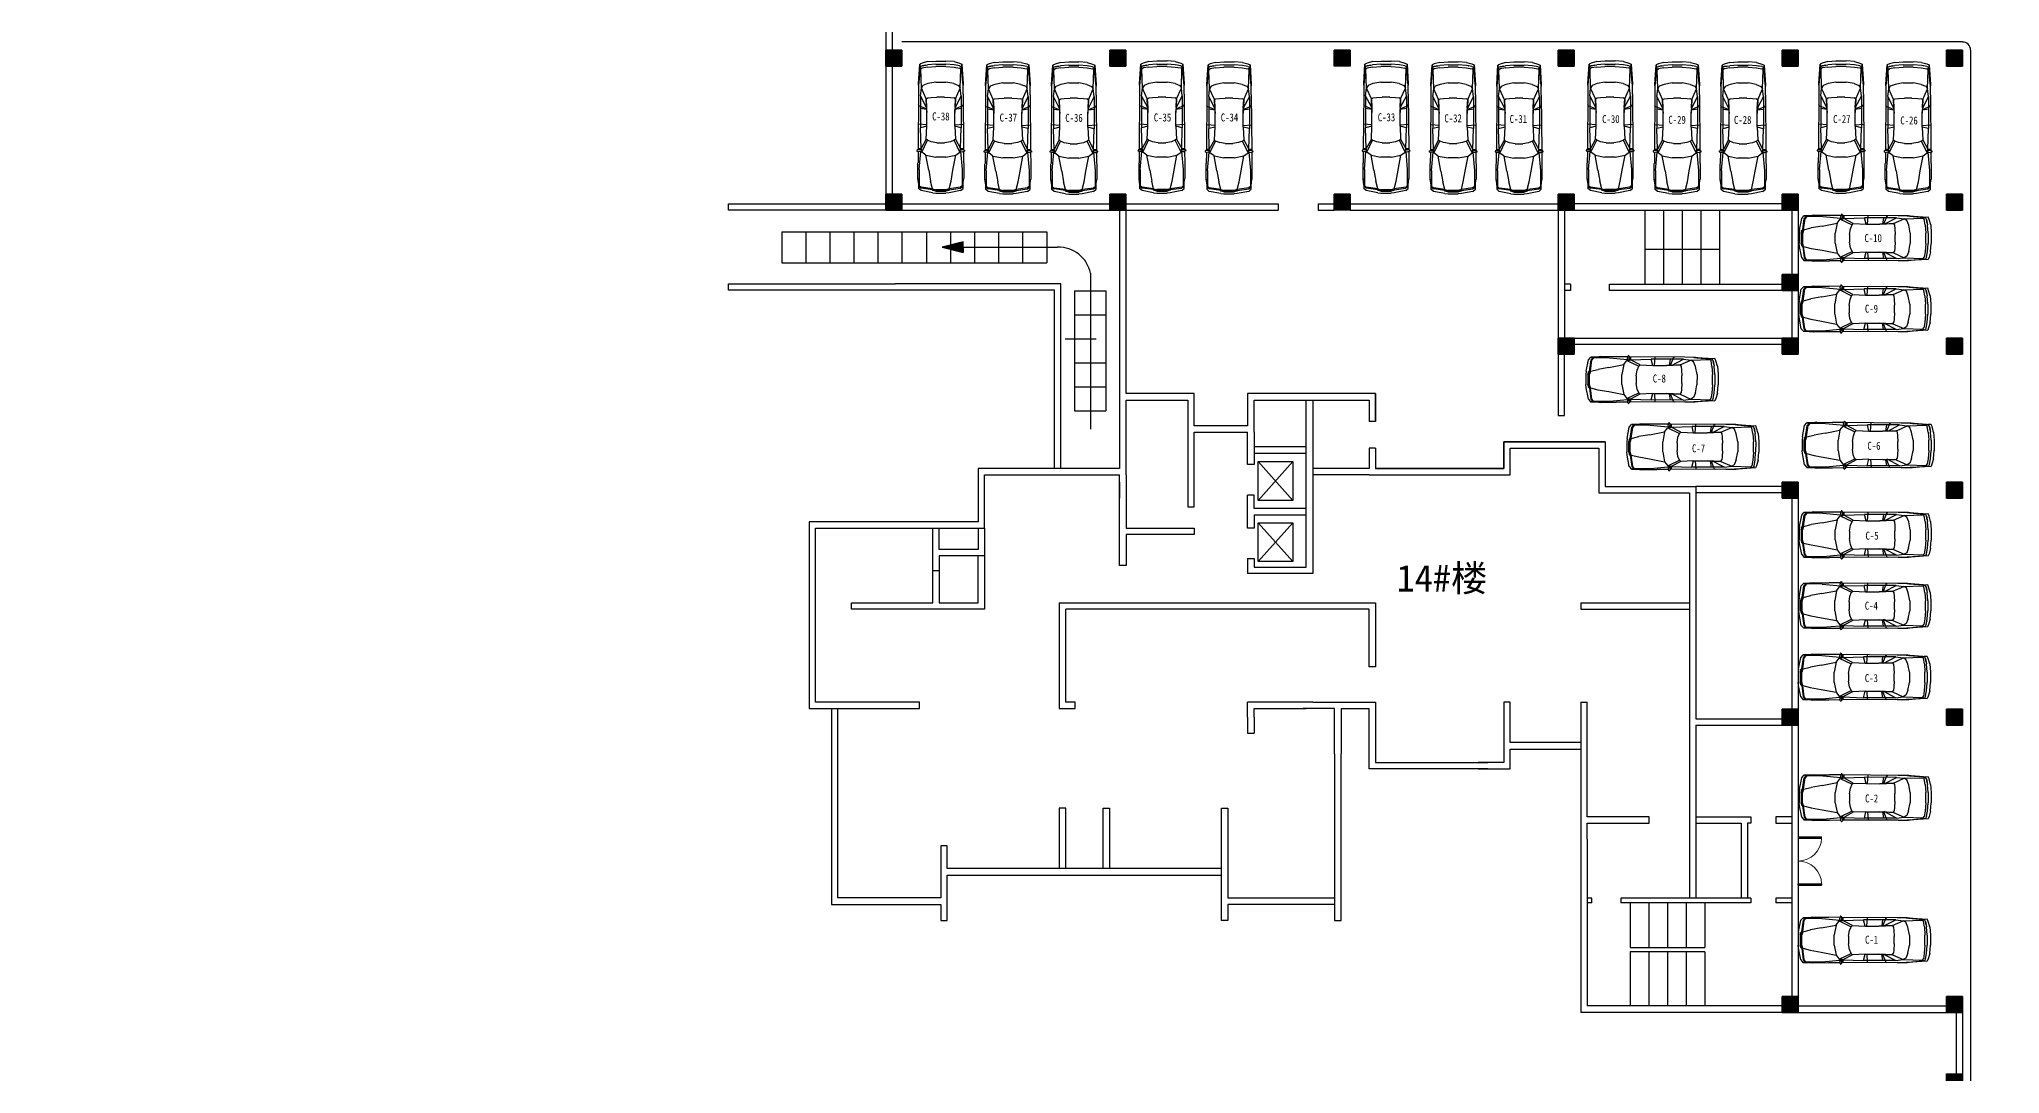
# Model space of a CAD drawing. Extents: x -266505272703 to 7385419, y -354256 to 107640740655.
# Drawn here: x 3636565 to 3710058, y -153298 to -114530 of the extents above; entities that cross this region are included whole.
import ezdxf

# ---------------------------------------------------------------- set-up
doc = ezdxf.new("R2010")
doc.units = 0
doc.header["$LTSCALE"] = 1000
for name, color, linetype in [('jb1', 42, 'Continuous'), ('PUB_TEXT', 7, 'Continuous'), ('QC', 8, 'Continuous'), ('ROOF', 4, 'Continuous'), ('WINDOW', 4, 'Continuous'), ('标注', 3, 'Continuous'), ('红线', 1, 'Continuous')]:
    doc.layers.add(name, color=color, linetype=linetype)
doc.styles.get("Standard").update_dxf_attribs({"font": 'rs.shx', "bigfont": 'hztxt.shx'})
doc.styles.add('STYLE2', font='NSimSun.ttf', dxfattribs={"width": 0.8})
doc.styles.add('宋体', font='SimSun.ttf')

# ---------------------------------------------------------------- blocks, each defined once
blk = doc.blocks.new('M_F27')
for p, q in [((-2426, 736), (-2389, 824)), ((-2389, 824), (-1610, 874)), ((-2389, 824), (-1560, 874)), ((-2264, 812), (-2389, 824)), ((-2326, 736), (-2288, 811)), ((-2200, 786), (-2288, 811)), ((-2200, 786), (-2238, 736)), ((-1560, 874), (-2212, 815)), ((-2208, 815), (-2211, 814)), ((-1660, 862), (-2208, 815)), ((-1446, 761), (-2200, 786)), ((-1560, 874), (-1660, 862)), ((-1617, 869), (-1620, 866)), ((-1208, 874), (-1610, 874)), ((-1145, 799), (-1446, 761)), ((-1208, 874), (980, 889)), ((-1145, 799), (-682, 557)), ((-1145, 799), (124, 799)), ((-743, 849), (-793, 874)), ((-730, 799), (-743, 849)), ((-630, 555), (-730, 799)), ((-642, 799), (-605, 554)), ((-2, 547), (-27, 877)), ((124, 799), (61, 547)), ((941, 773), (124, 799)), ((941, 773), (941, 874)), ((983, 777), (941, 773)), ((980, 902), (995, 790)), ((980, 790), (980, 898)), ((995, 790), (980, 790)), ((980, 790), (992, 746)), ((984, 905), (1020, 939)), ((995, 790), (1022, 746)), ((1022, 748), (995, 790)), ((1036, 935), (1062, 857)), ((1051, 889), (1497, 893)), ((1057, 776), (1062, 857)), ((1770, 849), (1058, 784)), ((1506, 899), (2121, 899)), ((2461, 849), (1770, 849)), ((2272, 876), (2121, 899)), ((2272, 876), (2272, 874)), ((2437, 851), (2272, 876)), ((2511, 874), (2287, 874)), ((2398, 849), (2461, 773)), ((2437, 850), (2433, 851)), ((2498, 773), (2436, 849)), ((2511, 874), (2450, 850)), ((2599, 773), (2511, 874)), ((-2489, 522), (-2514, 196)), ((-2514, -206), (-2514, 196)), ((-2489, 522), (-2426, 736)), ((-2364, 522), (-2389, 196)), ((-2389, -206), (-2389, 196)), ((-2326, 736), (-2364, 522)), ((-2326, 736), (-2351, 596)), ((-2351, 594), (-2351, 596)), ((-2301, 196), (-2276, 522)), ((-2301, 196), (-2301, -206)), ((-2276, 522), (-2238, 736)), ((-1622, 510), (-1685, 196)), ((-1685, -206), (-1685, 196)), ((-1622, 510), (-1547, 698)), ((-1547, 698), (-1446, 761)), ((-1019, 572), (-1446, 761)), ((-1082, 145), (-1070, 371)), ((-1082, 145), (-1082, -156)), ((-1070, 371), (-1057, 510)), ((-1019, 572), (-1057, 510)), ((-680, 556), (-1019, 572)), ((-1019, 572), (-479, 547)), ((-680, 556), (-630, 555)), ((-605, 554), (-630, 555)), ((-479, 547), (-605, 554)), ((61, 547), (-479, 547)), ((61, 547), (564, 572)), ((564, 572), (941, 773)), ((564, 572), (614, 522)), ((1079, 748), (614, 522)), ((614, 522), (677, 371)), ((677, 371), (714, 145)), ((714, -156), (714, 145)), ((941, 773), (987, 765)), ((992, 746), (1021, 747)), ((1021, 747), (1022, 748)), ((1053, 768), (1022, 746)), ((1036, 756), (1079, 748)), ((1204, 585), (1079, 748)), ((1795, 472), (1204, 585)), ((1280, 196), (1204, 585)), ((1280, 196), (1280, -206)), ((2222, 397), (1795, 472)), ((2523, 321), (2222, 397)), ((2461, 773), (2523, 321)), ((2561, 321), (2498, 773)), ((2523, 321), (2586, 321)), ((2523, 321), (2561, 196)), ((2580, 196), (2542, 321)), ((2561, 196), (2561, -206)), ((2611, 196), (2574, 321)), ((2580, 321), (2618, 196)), ((2580, 196), (2580, -206)), ((2599, 773), (2687, 321)), ((2611, 196), (2611, -206)), ((2618, -206), (2618, 196)), ((2687, 321), (2699, 196)), ((2699, -206), (2699, 196)), ((-2489, -533), (-2514, -206)), ((-2489, -533), (-2426, -747)), ((-2426, -747), (-2389, -835)), ((-2389, -206), (-2364, -533)), ((-2326, -747), (-2364, -533)), ((-2351, -607), (-2351, -605)), ((-2351, -607), (-2326, -747)), ((-2326, -747), (-2288, -822)), ((-2276, -533), (-2301, -206)), ((-2276, -533), (-2238, -747)), ((-2200, -797), (-2238, -747)), ((-1446, -772), (-2200, -797)), ((-1685, -206), (-1622, -520)), ((-1622, -520), (-1547, -709)), ((-1547, -709), (-1446, -772)), ((-1019, -583), (-1446, -772)), ((-1145, -809), (-1446, -772)), ((-682, -568), (-1145, -809)), ((-1070, -382), (-1082, -156)), ((-1057, -520), (-1070, -382)), ((-1019, -583), (-1057, -520)), ((-479, -558), (-1019, -583)), ((-1019, -583), (-680, -567)), ((-730, -809), (-630, -566)), ((-680, -567), (-682, -568)), ((-680, -567), (-630, -566)), ((-605, -565), (-642, -809)), ((-630, -566), (-605, -565)), ((-605, -565), (-479, -558)), ((61, -558), (-479, -558)), ((-2, -558), (-27, -884)), ((61, -558), (124, -809)), ((564, -583), (61, -558)), ((614, -533), (564, -583)), ((564, -583), (941, -784)), ((677, -382), (614, -533)), ((1079, -759), (614, -533)), ((714, -156), (677, -382)), ((992, -757), (980, -800)), ((992, -757), (1021, -758)), ((995, -800), (1022, -757)), ((1022, -758), (995, -800)), ((1021, -758), (1022, -758)), ((1022, -757), (1053, -779)), ((1036, -767), (1079, -759)), ((1204, -596), (1079, -759)), ((1204, -596), (1280, -206)), ((1795, -483), (1204, -596)), ((1795, -483), (2222, -407)), ((2523, -332), (2222, -407)), ((2523, -332), (2461, -784)), ((2561, -332), (2498, -784)), ((2523, -332), (2561, -206)), ((2586, -332), (2523, -332)), ((2580, -206), (2542, -332)), ((2618, -6), (2561, -6)), ((2574, -332), (2611, -206)), ((2618, -206), (2580, -332)), ((2687, -332), (2599, -784)), ((2687, -332), (2699, -206)), ((-2389, -835), (-2264, -823)), ((-1560, -885), (-2389, -835)), ((-1610, -885), (-2389, -835)), ((-2288, -822), (-2200, -797)), ((-2212, -826), (-1560, -885)), ((-2208, -826), (-2211, -825)), ((-1660, -872), (-2208, -826)), ((-1560, -885), (-1660, -872)), ((-1621, -877), (-1617, -880)), ((-1610, -885), (-1208, -885)), ((-1208, -885), (980, -900)), ((-1145, -809), (124, -809)), ((-743, -860), (-793, -885)), ((-743, -860), (-730, -809)), ((941, -784), (124, -809)), ((987, -776), (941, -784)), ((983, -788), (941, -784)), ((941, -885), (941, -784)), ((995, -800), (980, -800)), ((995, -800), (980, -913)), ((980, -909), (980, -800)), ((984, -916), (1020, -950)), ((1036, -946), (1062, -867)), ((1051, -901), (1497, -904)), ((1057, -787), (1062, -867)), ((1770, -860), (1058, -795)), ((2121, -910), (1506, -910)), ((1770, -860), (2461, -860)), ((2121, -910), (2272, -887)), ((2270, -887), (2121, -910)), ((2437, -861), (2272, -887)), ((2272, -885), (2272, -887)), ((2285, -885), (2511, -885)), ((2398, -860), (2461, -784)), ((2436, -860), (2498, -784)), ((2437, -861), (2436, -860)), ((2450, -861), (2511, -885)), ((2599, -784), (2511, -885))]:
    blk.add_line(p, q)
for centre, start, end in [((990, 898), 132.96497, 179.74535), ((1027, 932), 18.15727, 132.96497), ((1047, 776), 305.15418, 356.86364), ((990, -909), 180.25465, 227.03503), ((1027, -942), 227.03503, 341.84273), ((1047, -787), 3.17983, 54.84582)]:
    blk.add_arc(centre, 10, start, end)
at = {"width": 0.8, "flags": 9}
for tag in ['XSIZE', 'YSIZE']:
    blk.add_attdef(tag, (0, 0), '', height=0.5, dxfattribs=at)
blk = doc.blocks.new('$DorLib2D$00000001')
for p, q in [((0.45, 0.975), (0.5, 0.975)), ((0.45, 0), (0.45, 0.975)), ((0.5, 0), (0.5, 0.975)), ((0.5, 0), (0.45, 0))]:
    blk.add_line(p, q)
at = {"lineweight": 13}
blk.add_arc((0.475, 0), 0.975, 91.46928, 180, dxfattribs=at)

msp = doc.modelspace()

# ---------------------------------------------------------------- hatches: boundary and pattern name
at = {"layer": 'jb1', "linetype": 'ByBlock'}
h = msp.add_hatch(color=256, dxfattribs=at)
h.paths.add_polyline_path([(3207028, 61244), (3207028, -349256), (3784028, -349256), (3784028, 61244)], flags=16)
h.paths.add_polyline_path([(3194528, -354256), (3194528, 66244), (3789028, 66244), (3789028, -354256)])
h.paths.add_polyline_path([(3205987, -18360), (3205987, -12971), (3203126, -12971), (3203126, -18360)], flags=24)
h.paths.add_polyline_path([(3201099, -18348), (3201099, -12948), (3198270, -12948), (3198270, -18348)], flags=24)
edge = h.paths.add_edge_path(flags=16)
edge.add_line((3207028, 61244), (3197028, 61244))
edge.add_line((3197028, 61244), (3197028, -23256))
edge.add_line((3197028, -23256), (3207028, -23256))
edge = h.paths.add_edge_path(flags=16)
edge.add_line((3202028, 61244), (3202028, -18256))
h.paths.add_polyline_path([(3201021, -22371), (3201021, -20286), (3198223, -20286), (3198223, -22371)], flags=24)
h.paths.add_polyline_path([(3205457, -22424), (3205457, -20318), (3202722, -20318), (3202722, -22424)], flags=24)
edge = h.paths.add_edge_path(flags=0)
edge.add_line((3197028, -18256), (3207028, -18256))
edge = h.paths.add_edge_path(flags=0)
edge.add_line((3197028, -10756), (3207028, -10756))
edge = h.paths.add_edge_path(flags=0)
edge.add_line((3197028, 744), (3207028, 744))
h.paths.add_polyline_path([(3205940, 8359), (3205940, 13623), (3203017, 13623), (3203017, 8359)], flags=24)
h.paths.add_polyline_path([(3200990, 8419), (3200990, 12965), (3198161, 12965), (3198161, 8419)], flags=24)
edge = h.paths.add_edge_path(flags=0)
edge.add_line((3197028, 8244), (3207028, 8244))
edge = h.paths.add_edge_path(flags=0)
edge.add_line((3197028, 15744), (3207028, 15744))
h.paths.add_polyline_path([(3201180, 34865), (3201180, 40170), (3198382, 40170), (3198382, 34865)], flags=24)
h.paths.add_polyline_path([(3205969, 34786), (3205969, 39997), (3203329, 39997), (3203329, 34786)], flags=24)
edge = h.paths.add_edge_path(flags=0)
edge.add_line((3197028, 27244), (3207028, 27244))
edge = h.paths.add_edge_path(flags=0)
edge.add_line((3197028, 34744), (3207028, 34744))
edge = h.paths.add_edge_path(flags=0)
edge.add_line((3197028, 42244), (3207028, 42244))
edge = h.paths.add_edge_path(flags=0)
edge.add_line((3197028, 53744), (3207028, 53744))
edge = h.paths.add_edge_path(flags=0)
edge.add_line((3504528, -349256), (3504528, -335256))
edge.add_line((3504528, -335256), (3784028, -335256))
edge = h.paths.add_edge_path(flags=0)
edge.add_line((3580028, -344756), (3670028, -344756))
edge = h.paths.add_edge_path(flags=0)
edge.add_line((3580028, -340256), (3670028, -340256))
h.paths.add_polyline_path([(3580921, -339322), (3586279, -339322), (3586279, -336555), (3580921, -336555)], flags=8)
h.paths.add_polyline_path([(3581167, -348327), (3586242, -348327), (3586242, -345529), (3581167, -345529)], flags=8)
edge = h.paths.add_edge_path(flags=0)
edge.add_line((3511834, -341564), (3511834, -341020))
edge = h.paths.add_edge_path(flags=0)
edge.add_line((3518840, -341020), (3518840, -341564))
edge = h.paths.add_edge_path(flags=0)
edge.add_line((3517008, -341564), (3517008, -341020))
edge = h.paths.add_edge_path(flags=0)
edge.add_arc((3515337, -341290), 439, 0, 360)
edge = h.paths.add_edge_path(flags=0)
edge.add_arc((3515337, -341290), 952, 0, 360)
edge = h.paths.add_edge_path(flags=0)
edge.add_line((3513691, -341020), (3513691, -341564))
edge = h.paths.add_edge_path(flags=0)
edge.add_line((3580028, -349256), (3580028, -335256))
h.paths.add_polyline_path([(3528821, -347040), (3562658, -347040), (3562658, -344592), (3528821, -344592)], flags=8)
edge = h.paths.add_edge_path(flags=0)
edge.add_arc((3514570, -346293), 254, 23.86714, 164.02526)
edge = h.paths.add_edge_path(flags=0)
edge.add_line((3514326, -346552), (3514326, -346775))
edge.add_line((3514326, -346775), (3514216, -346775))
edge.add_line((3514216, -346775), (3514216, -346328))
edge = h.paths.add_edge_path(flags=0)
edge.add_line((3514216, -346258), (3514216, -345945))
edge.add_line((3514216, -345945), (3514326, -345945))
edge.add_line((3514326, -345945), (3514326, -346034))
edge = h.paths.add_edge_path(flags=0)
edge.add_line((3513019, -343617), (3515077, -343617))
edge = h.paths.add_edge_path(flags=0)
edge.add_line((3515077, -344162), (3513019, -344162))
edge = h.paths.add_edge_path(flags=0)
edge.add_line((3513019, -341564), (3513019, -343617))
edge = h.paths.add_edge_path(flags=0)
edge.add_line((3512499, -343617), (3512499, -341564))
edge = h.paths.add_edge_path(flags=0)
edge.add_line((3513019, -344830), (3512499, -344830))
h.paths.add_polyline_path([(3512811, -345945), (3512918, -345945), (3512918, -346778), (3512811, -346778)], flags=0)
h.paths.add_polyline_path([(3512802, -345680), (3512915, -345680), (3512915, -345855), (3512802, -345855)], flags=0)
edge = h.paths.add_edge_path(flags=0)
edge.add_line((3512499, -344830), (3512499, -344162))
edge = h.paths.add_edge_path(flags=0)
edge.add_line((3511834, -343617), (3512499, -343617))
edge = h.paths.add_edge_path(flags=0)
edge.add_line((3511834, -344162), (3511834, -343617))
edge = h.paths.add_edge_path(flags=0)
edge.add_line((3512499, -344162), (3511834, -344162))
edge = h.paths.add_edge_path(flags=0)
edge.add_line((3512484, -346058), (3512484, -346775))
edge.add_line((3512484, -346775), (3512370, -346775))
edge.add_line((3512370, -346775), (3512370, -346058))
edge = h.paths.add_edge_path(flags=0)
edge.add_line((3512370, -346058), (3512213, -346058))
edge.add_line((3512213, -346058), (3512213, -345948))
edge.add_line((3512213, -345948), (3512370, -345948))
edge = h.paths.add_edge_path(flags=0)
edge.add_line((3512370, -345948), (3512370, -345683))
edge.add_line((3512370, -345683), (3512484, -345683))
edge.add_line((3512484, -345683), (3512484, -345948))
edge = h.paths.add_edge_path(flags=0)
edge.add_line((3512484, -345948), (3512641, -345948))
edge.add_line((3512641, -345948), (3512641, -346058))
edge.add_line((3512641, -346058), (3512484, -346058))
edge = h.paths.add_edge_path(flags=0)
edge.add_line((3513019, -344162), (3513019, -344830))
edge = h.paths.add_edge_path(flags=0)
edge.add_arc((3514570, -346293), 356, 174.3933, 185.6067)
edge = h.paths.add_edge_path(flags=0)
edge.add_arc((3513552, -346367), 312, 10.97394, 349.02606)
edge = h.paths.add_edge_path(flags=0)
edge.add_line((3513859, -346308), (3513859, -346427))
edge = h.paths.add_edge_path(flags=0)
edge.add_arc((3513552, -346367), 428, 44.28849, 315.71151)
edge = h.paths.add_edge_path(flags=0)
edge.add_line((3513859, -346068), (3513859, -345945))
edge.add_line((3513859, -345945), (3513978, -345945))
edge.add_line((3513978, -345945), (3513978, -346781))
edge.add_line((3513978, -346781), (3513859, -346781))
edge.add_line((3513859, -346781), (3513859, -346666))
edge = h.paths.add_edge_path(flags=0)
edge.add_line((3512499, -341564), (3511834, -341564))
edge = h.paths.add_edge_path(flags=0)
edge.add_line((3513691, -341564), (3513019, -341564))
edge = h.paths.add_edge_path(flags=0)
edge.add_line((3518197, -341564), (3518197, -343617))
edge = h.paths.add_edge_path(flags=0)
edge.add_line((3517677, -343617), (3517677, -341564))
edge = h.paths.add_edge_path(flags=0)
edge.add_line((3518865, -344162), (3518197, -344162))
edge = h.paths.add_edge_path(flags=0)
edge.add_line((3518197, -343617), (3518865, -343617))
edge = h.paths.add_edge_path(flags=0)
edge.add_line((3518197, -344162), (3518197, -344830))
edge = h.paths.add_edge_path(flags=0)
edge.add_line((3518865, -343617), (3518865, -344162))
edge = h.paths.add_edge_path(flags=0)
edge.add_line((3515597, -342974), (3515597, -343617))
edge = h.paths.add_edge_path(flags=0)
edge.add_line((3515077, -342974), (3515597, -342974))
edge = h.paths.add_edge_path(flags=0)
edge.add_line((3515077, -343617), (3515077, -342974))
edge = h.paths.add_edge_path(flags=0)
edge.add_line((3515597, -343617), (3517677, -343617))
edge = h.paths.add_edge_path(flags=0)
edge.add_line((3517677, -344830), (3517677, -344162))
edge = h.paths.add_edge_path(flags=0)
edge.add_line((3517677, -344162), (3515597, -344162))
edge = h.paths.add_edge_path(flags=0)
edge.add_line((3515077, -344805), (3515077, -344162))
edge = h.paths.add_edge_path(flags=0)
edge.add_line((3515597, -344805), (3515077, -344805))
edge = h.paths.add_edge_path(flags=0)
edge.add_line((3515597, -344162), (3515597, -344805))
edge = h.paths.add_edge_path(flags=0)
edge.add_line((3518197, -344830), (3517677, -344830))
edge = h.paths.add_edge_path(flags=0)
edge.add_arc((3518301, -346289), 254, 23.86714, 164.02526)
edge = h.paths.add_edge_path(flags=0)
edge.add_line((3518057, -346219), (3518057, -346359))
edge = h.paths.add_edge_path(flags=0)
edge.add_line((3518057, -346359), (3518057, -346548))
edge = h.paths.add_edge_path(flags=0)
edge.add_line((3518057, -346548), (3518057, -346771))
edge.add_line((3518057, -346771), (3517947, -346771))
edge.add_line((3517947, -346771), (3517947, -346324))
edge = h.paths.add_edge_path(flags=0)
edge.add_arc((3518301, -346289), 356, 174.3933, 185.6067)
edge = h.paths.add_edge_path(flags=0)
edge.add_line((3517947, -346255), (3517947, -345941))
edge.add_line((3517947, -345941), (3518057, -345941))
edge.add_line((3518057, -345941), (3518057, -346030))
edge = h.paths.add_edge_path(flags=0)
edge.add_arc((3518301, -346289), 356, 11.90544, 133.29691)
edge = h.paths.add_edge_path(flags=0)
edge.add_line((3518649, -346216), (3518649, -346771))
edge.add_line((3518649, -346771), (3518533, -346771))
edge.add_line((3518533, -346771), (3518533, -346559))
edge = h.paths.add_edge_path(flags=0)
edge.add_line((3518533, -346392), (3518533, -346559))
edge = h.paths.add_edge_path(flags=0)
edge.add_line((3518533, -346392), (3518533, -346187))
edge = h.paths.add_edge_path(flags=0)
edge.add_arc((3517283, -346363), 312, 10.97394, 349.02606)
edge = h.paths.add_edge_path(flags=0)
edge.add_line((3517590, -346304), (3517590, -346423))
edge = h.paths.add_edge_path(flags=0)
edge.add_arc((3517283, -346363), 428, 44.28849, 315.71151)
edge = h.paths.add_edge_path(flags=0)
edge.add_line((3517590, -346064), (3517590, -345941))
edge.add_line((3517590, -345941), (3517709, -345941))
edge.add_line((3517709, -345941), (3517709, -346777))
edge.add_line((3517709, -346777), (3517590, -346777))
edge.add_line((3517590, -346777), (3517590, -346663))
edge = h.paths.add_edge_path(flags=0)
edge.add_line((3516060, -346333), (3516060, -346166))
edge = h.paths.add_edge_path(flags=0)
edge.add_line((3516060, -346333), (3516060, -346538))
edge = h.paths.add_edge_path(flags=0)
edge.add_arc((3516292, -346436), 254, 203.86714, 344.02526)
edge = h.paths.add_edge_path(flags=0)
edge.add_line((3516537, -346505), (3516537, -346366))
edge = h.paths.add_edge_path(flags=0)
edge.add_line((3516537, -346366), (3516537, -346176))
edge = h.paths.add_edge_path(flags=0)
edge.add_line((3516537, -346176), (3516537, -345954))
edge.add_line((3516537, -345954), (3516647, -345954))
edge.add_line((3516647, -345954), (3516647, -346401))
edge = h.paths.add_edge_path(flags=0)
edge.add_arc((3516292, -346436), 356, 354.3933, 365.6067)
edge = h.paths.add_edge_path(flags=0)
edge.add_line((3516647, -346470), (3516647, -346784))
edge.add_line((3516647, -346784), (3516537, -346784))
edge.add_line((3516537, -346784), (3516537, -346695))
edge = h.paths.add_edge_path(flags=0)
edge.add_arc((3516292, -346436), 356, 191.90544, 313.29691)
edge = h.paths.add_edge_path(flags=0)
edge.add_line((3515944, -346509), (3515944, -345954))
edge.add_line((3515944, -345954), (3516060, -345954))
edge.add_line((3516060, -345954), (3516060, -346166))
h.paths.add_polyline_path([(3515258, -347039), (3515371, -346773), (3515050, -345951), (3515179, -345951), (3515429, -346606), (3515696, -345947), (3515822, -345947), (3515379, -347039)], flags=0)
edge = h.paths.add_edge_path(flags=0)
edge.add_line((3514326, -346223), (3514326, -346363))
edge = h.paths.add_edge_path(flags=0)
edge.add_line((3514326, -346363), (3514326, -346552))
edge = h.paths.add_edge_path(flags=0)
edge.add_arc((3514570, -346293), 356, 11.90544, 133.29691)
edge = h.paths.add_edge_path(flags=0)
edge.add_line((3514918, -346220), (3514918, -346775))
edge.add_line((3514918, -346775), (3514802, -346775))
edge.add_line((3514802, -346775), (3514802, -346563))
edge = h.paths.add_edge_path(flags=0)
edge.add_line((3514802, -346396), (3514802, -346563))
edge = h.paths.add_edge_path(flags=0)
edge.add_line((3514802, -346396), (3514802, -346190))
edge = h.paths.add_edge_path(flags=0)
edge.add_line((3518840, -341564), (3518197, -341564))
edge = h.paths.add_edge_path(flags=0)
edge.add_line((3517677, -341564), (3517008, -341564))
h.paths.add_polyline_path([(3580874, -344098), (3586179, -344098), (3586179, -341300), (3580874, -341300)], flags=8)
edge = h.paths.add_edge_path(flags=0)
edge.add_line((3515077, -338991), (3513019, -338991))
edge = h.paths.add_edge_path(flags=0)
edge.add_line((3513019, -338447), (3515077, -338447))
edge = h.paths.add_edge_path(flags=0)
edge.add_line((3512499, -337779), (3513019, -337779))
edge = h.paths.add_edge_path(flags=0)
edge.add_line((3511834, -338447), (3512499, -338447))
edge = h.paths.add_edge_path(flags=0)
edge.add_line((3511834, -338991), (3511834, -338447))
edge = h.paths.add_edge_path(flags=0)
edge.add_line((3512499, -338991), (3511834, -338991))
edge = h.paths.add_edge_path(flags=0)
edge.add_line((3512499, -338447), (3512499, -337779))
edge = h.paths.add_edge_path(flags=0)
edge.add_line((3511834, -341020), (3512499, -341020))
edge = h.paths.add_edge_path(flags=0)
edge.add_line((3512499, -341020), (3512499, -338991))
edge = h.paths.add_edge_path(flags=0)
edge.add_line((3513019, -337779), (3513019, -338447))
edge = h.paths.add_edge_path(flags=0)
edge.add_line((3513019, -341020), (3513691, -341020))
edge = h.paths.add_edge_path(flags=0)
edge.add_line((3513019, -338991), (3513019, -341020))
edge = h.paths.add_edge_path(flags=0)
edge.add_line((3518865, -338991), (3518197, -338991))
edge = h.paths.add_edge_path(flags=0)
edge.add_line((3518197, -338447), (3518865, -338447))
edge = h.paths.add_edge_path(flags=0)
edge.add_line((3518197, -337779), (3518197, -338447))
edge = h.paths.add_edge_path(flags=0)
edge.add_line((3518865, -338447), (3518865, -338991))
edge = h.paths.add_edge_path(flags=0)
edge.add_line((3517677, -338991), (3515622, -338991))
edge = h.paths.add_edge_path(flags=0)
edge.add_line((3515077, -339634), (3515077, -338991))
edge = h.paths.add_edge_path(flags=0)
edge.add_line((3515622, -339634), (3515077, -339634))
edge = h.paths.add_edge_path(flags=0)
edge.add_line((3515622, -338991), (3515622, -339634))
edge = h.paths.add_edge_path(flags=0)
edge.add_line((3515622, -337804), (3515622, -338447))
edge = h.paths.add_edge_path(flags=0)
edge.add_line((3515077, -337804), (3515622, -337804))
edge = h.paths.add_edge_path(flags=0)
edge.add_line((3515077, -338447), (3515077, -337804))
edge = h.paths.add_edge_path(flags=0)
edge.add_line((3515622, -338447), (3517677, -338447))
edge = h.paths.add_edge_path(flags=0)
edge.add_line((3517677, -338447), (3517677, -337779))
edge = h.paths.add_edge_path(flags=0)
edge.add_line((3517677, -337779), (3518197, -337779))
edge = h.paths.add_edge_path(flags=0)
edge.add_line((3518197, -341020), (3518840, -341020))
edge = h.paths.add_edge_path(flags=0)
edge.add_line((3517008, -341020), (3517677, -341020))
edge = h.paths.add_edge_path(flags=0)
edge.add_line((3517677, -341020), (3517677, -338991))
edge = h.paths.add_edge_path(flags=0)
edge.add_line((3518197, -338991), (3518197, -341020))
h.paths.add_polyline_path([(3748525, -351778), (3760192, -351778), (3760192, -349903), (3748525, -349903)], flags=24)
edge = h.paths.add_edge_path(flags=0)
edge.add_line((3710028, -342256), (3784028, -342256))
edge = h.paths.add_edge_path(flags=0)
edge.add_line((3601028, -335256), (3601028, -349256))
edge = h.paths.add_edge_path(flags=0)
edge.add_line((3589528, -335256), (3589528, -349256))
edge = h.paths.add_edge_path(flags=0)
edge.add_line((3612528, -335256), (3612528, -349256))
edge = h.paths.add_edge_path(flags=0)
edge.add_line((3624028, -335256), (3624028, -349256))
edge = h.paths.add_edge_path(flags=0)
edge.add_line((3647028, -335256), (3647028, -349256))
edge = h.paths.add_edge_path(flags=0)
edge.add_line((3635528, -335256), (3635528, -349256))
edge = h.paths.add_edge_path(flags=0)
edge.add_line((3658528, -335256), (3658528, -349256))
edge = h.paths.add_edge_path(flags=0)
edge.add_line((3670028, -335256), (3670028, -349256))
h.paths.add_polyline_path([(3711053, -341578), (3716432, -341578), (3716432, -338749), (3711053, -338749)], flags=8)
edge = h.paths.add_edge_path(flags=0)
edge.add_line((3710028, -335256), (3710028, -349256))
edge = h.paths.add_edge_path(flags=0)
edge.add_line((3720028, -335256), (3720028, -349256))
h.paths.add_polyline_path([(3711079, -345640), (3716406, -345640), (3716406, -342968), (3711079, -342968)], flags=8)
h.paths.add_polyline_path([(3711053, -348311), (3716432, -348311), (3716432, -345482), (3711053, -345482)], flags=8)
h.paths.add_polyline_path([(3624911, -339311), (3632210, -339311), (3632210, -336482), (3624911, -336482)], flags=8)
h.paths.add_polyline_path([(3602005, -339364), (3609221, -339364), (3609221, -336472), (3602005, -336472)], flags=8)
h.paths.add_polyline_path([(3590516, -339353), (3597689, -339353), (3597689, -336524), (3590516, -336524)], flags=8)
h.paths.add_polyline_path([(3613157, -339384), (3619486, -339384), (3619486, -336493), (3613157, -336493)], flags=8)
h.paths.add_polyline_path([(3647932, -339290), (3655148, -339290), (3655148, -336587), (3647932, -336587)], flags=8)
h.paths.add_polyline_path([(3636077, -339384), (3642406, -339384), (3642406, -336493), (3636077, -336493)], flags=8)
h.paths.add_polyline_path([(3659500, -339327), (3666558, -339327), (3666558, -336529), (3659500, -336529)], flags=8)
h.paths.add_polyline_path([(3711074, -338940), (3716222, -338940), (3716222, -336236), (3711074, -336236)], flags=8)
edge = h.paths.add_edge_path(flags=0)
edge.add_line((3760028, -335256), (3760028, -349256))
edge = h.paths.add_edge_path(flags=0)
edge.add_line((3770028, -335256), (3770028, -349256))
h.paths.add_polyline_path([(3761611, -342149), (3766706, -342149), (3766706, -339414), (3761611, -339414)], flags=8)
h.paths.add_polyline_path([(3768122, -351862), (3777724, -351862), (3777724, -349980), (3768122, -349980)], flags=24)
edge = h.paths.add_edge_path(flags=0)
edge.add_line((3760028, -345756), (3784028, -345756))
h.paths.add_polyline_path([(3761437, -348959), (3766512, -348959), (3766512, -346162), (3761437, -346162)], flags=8)
h.paths.add_polyline_path([(3761482, -345773), (3766693, -345773), (3766693, -342881), (3761482, -342881)], flags=8)
edge = h.paths.add_edge_path(flags=0)
edge.add_line((3760028, -338756), (3784028, -338756))
h.paths.add_polyline_path([(3761355, -338711), (3766723, -338711), (3766723, -335787), (3761355, -335787)], flags=8)
h.paths.add_polyline_path([(3732909, -341175), (3744153, -341175), (3744153, -336791), (3732909, -336791)], flags=8)
h.paths.add_polyline_path([(3774282, -341950), (3776471, -341950), (3776471, -339865), (3774282, -339865)], flags=8)
h.paths.add_polyline_path([(3681133, -345871), (3701185, -345871), (3701185, -340511), (3681133, -340511)], flags=8)
h.paths.add_polyline_path([(3444535, -317388), (3497618, -317388), (3497618, -307471), (3444535, -307471)], flags=8)
for points in [[(3668299, -115534), (3668901, -115534), (3668901, -114934), (3668299, -114934)], [(3676701, -115534), (3677302, -115534), (3677302, -114934), (3676701, -114934)], [(3685101, -115534), (3685702, -115534), (3685702, -114934), (3685101, -114934)], [(3693499, -115534), (3694101, -115534), (3694101, -114934), (3693499, -114934)], [(3701898, -115534), (3702499, -115534), (3702499, -114934), (3701898, -114934)], [(3708058, -115534), (3708659, -115534), (3708659, -114934), (3708058, -114934)], [(3668301, -120934), (3668902, -120934), (3668902, -120333), (3668301, -120333)], [(3676702, -120934), (3677303, -120934), (3677303, -120333), (3676702, -120333)], [(3685102, -120934), (3685703, -120934), (3685703, -120333), (3685102, -120333)], [(3693501, -120934), (3694102, -120934), (3694102, -120333), (3693501, -120333)], [(3701899, -120934), (3702501, -120934), (3702501, -120333), (3701899, -120333)], [(3701899, -120934), (3702501, -120934), (3702501, -120333), (3701899, -120333)], [(3708059, -120934), (3708661, -120934), (3708661, -120333), (3708059, -120333)], [(3701897, -123952), (3702498, -123952), (3702498, -123351), (3701897, -123351)], [(3693499, -126332), (3694101, -126332), (3694101, -125731), (3693499, -125731)], [(3693499, -126333), (3694101, -126333), (3694101, -125732), (3693499, -125732)], [(3701898, -126333), (3702499, -126333), (3702499, -125732), (3701898, -125732)], [(3701901, -126332), (3702502, -126332), (3702502, -125731), (3701901, -125731)], [(3708058, -126333), (3708659, -126333), (3708659, -125732), (3708058, -125732)], [(3701902, -131731), (3702503, -131731), (3702503, -131131), (3701902, -131131)], [(3708062, -131731), (3708663, -131731), (3708663, -131131), (3708062, -131131)], [(3701902, -140232), (3702503, -140232), (3702503, -139631), (3701902, -139631)], [(3701902, -140232), (3702503, -140232), (3702503, -139631), (3701902, -139631)], [(3708062, -140232), (3708663, -140232), (3708663, -139631), (3708062, -139631)], [(3701902, -150998), (3702503, -150998), (3702503, -150398), (3701902, -150398)], [(3708062, -150998), (3708663, -150998), (3708663, -150398), (3708062, -150398)], [(3708061, -153899), (3708662, -153899), (3708662, -153298), (3708061, -153298)]]:
    msp.add_hatch(color=256, dxfattribs=at).paths.add_polyline_path(points)
h = msp.add_hatch(color=256, dxfattribs=at)
h.paths.add_polyline_path([(3671195, -122526), (3671195, -122326), (3671195, -122126), (3670962, -122186), (3670962, -122467)])
h.paths.add_polyline_path([(3670962, -122467), (3670962, -122186), (3670408, -122326)])

# ---------------------------------------------------------------- linework, layer by layer
for p, q in [((3668299, -101221), (3668301, -120334)), ((3668539, -106534), (3668539, -114934)), ((3668299, -114934), (3668299, -115534)), ((3668899, -114934), (3668299, -114934)), ((3668899, -115534), (3668899, -114934)), ((3676701, -114934), (3676701, -115534)), ((3677301, -114934), (3676701, -114934)), ((3677301, -115534), (3677301, -114934)), ((3685101, -114934), (3685101, -115534)), ((3685701, -114934), (3685101, -114934)), ((3685701, -115534), (3685701, -114934)), ((3693499, -114934), (3693499, -115534)), ((3694099, -114934), (3693499, -114934)), ((3694099, -115534), (3694099, -114934)), ((3701898, -114934), (3701898, -115534)), ((3702498, -114934), (3701898, -114934)), ((3702498, -115534), (3702498, -114934)), ((3708058, -114934), (3708058, -115534)), ((3708658, -114934), (3708058, -114934)), ((3708658, -115534), (3708658, -114934)), ((3668299, -115534), (3668899, -115534)), ((3668539, -115534), (3668539, -120333)), ((3676701, -115534), (3677301, -115534)), ((3693499, -115534), (3694099, -115534)), ((3701898, -115534), (3702498, -115534)), ((3708058, -115534), (3708658, -115534)), ((3668301, -120334), (3668301, -120934)), ((3668901, -120334), (3668301, -120334)), ((3668901, -120934), (3668901, -120334)), ((3676702, -120334), (3676702, -120934)), ((3677302, -120334), (3676702, -120334)), ((3677302, -120934), (3677302, -120334)), ((3685102, -120334), (3685102, -120934)), ((3685702, -120334), (3685102, -120334)), ((3685702, -120934), (3685702, -120334)), ((3693501, -120334), (3693501, -120934)), ((3694101, -120334), (3693501, -120334)), ((3694101, -120934), (3694101, -120334)), ((3701899, -120334), (3701899, -120934)), ((3702499, -120334), (3701899, -120334)), ((3701899, -120334), (3701899, -120934)), ((3702499, -120334), (3701899, -120334)), ((3702499, -120934), (3702499, -120334)), ((3702499, -120934), (3702499, -120334)), ((3708059, -120334), (3708059, -120934)), ((3708659, -120334), (3708059, -120334)), ((3708659, -120934), (3708659, -120334)), ((3662401, -120934), (3662401, -120694)), ((3662401, -120694), (3668301, -120694)), ((3668301, -120934), (3662401, -120934)), ((3668301, -120934), (3668901, -120934)), ((3668902, -120694), (3676702, -120694)), ((3668902, -120934), (3676702, -120934)), ((3676702, -120934), (3677302, -120934)), ((3677062, -120934), (3677065, -127812)), ((3677305, -127812), (3677305, -120934)), ((3693499, -120934), (3693499, -125732)), ((3693501, -120934), (3694101, -120934)), ((3693739, -120934), (3693739, -125732)), ((3701898, -120694), (3694099, -120694)), ((3694101, -120934), (3701898, -120934)), ((3696750, -120934), (3696750, -123712)), ((3697450, -120934), (3697450, -123712)), ((3698150, -120934), (3698150, -123712)), ((3698850, -120934), (3698850, -123712)), ((3699550, -120934), (3699550, -123712)), ((3701899, -120934), (3702499, -120934)), ((3701899, -120934), (3702499, -120934)), ((3702259, -120934), (3702259, -125732)), ((3702499, -120934), (3702501, -125732)), ((3708059, -120934), (3708659, -120934)), ((3664397, -121743), (3664397, -122910)), ((3664397, -121743), (3674330, -121743)), ((3665297, -121743), (3665297, -122910)), ((3666197, -121743), (3666197, -122910)), ((3667097, -121743), (3667097, -122910)), ((3667997, -121743), (3667997, -122910)), ((3668897, -121743), (3668897, -122910)), ((3669830, -121743), (3669830, -122910)), ((3670730, -121743), (3670730, -122910)), ((3671630, -121743), (3671630, -122910)), ((3672530, -121743), (3672530, -122910)), ((3673430, -121743), (3673430, -122910)), ((3674330, -121743), (3674330, -122910)), ((3671195, -122126), (3670408, -122326)), ((3670408, -122326), (3671195, -122526)), ((3671195, -122326), (3671195, -122126)), ((3671195, -122326), (3671195, -122526)), ((3671195, -122326), (3674737, -122326)), ((3699550, -122412), (3696750, -122412)), ((3664397, -122910), (3674330, -122910)), ((3675970, -123303), (3675970, -123303)), ((3675970, -123303), (3675970, -126937)), ((3701897, -123352), (3701897, -123952)), ((3702497, -123352), (3701897, -123352)), ((3702497, -123952), (3702497, -123352)), ((3662401, -123934), (3662401, -123694)), ((3662401, -123694), (3668661, -123694)), ((3668661, -123934), (3662401, -123934)), ((3674865, -123694), (3668661, -123694)), ((3674625, -123934), (3668661, -123934)), ((3674625, -130612), (3674625, -123934)), ((3674865, -130612), (3674865, -123694)), ((3675378, -123961), (3676546, -123961)), ((3675378, -123961), (3675378, -128461)), ((3676546, -123961), (3676546, -128461)), ((3693961, -123712), (3693739, -123712)), ((3693961, -123952), (3693739, -123952)), ((3693961, -123712), (3693961, -123952)), ((3695432, -123952), (3695432, -123712)), ((3695432, -123712), (3701897, -123712)), ((3701897, -123952), (3695432, -123952)), ((3701897, -123952), (3702497, -123952)), ((3675378, -124861), (3676546, -124861)), ((3675018, -125761), (3676186, -125761)), ((3693499, -125732), (3693499, -126332)), ((3694099, -125732), (3693499, -125732)), ((3693499, -125733), (3693499, -126333)), ((3694099, -125733), (3693499, -125733)), ((3693499, -126332), (3694099, -126332)), ((3693499, -126333), (3694099, -126333)), ((3693499, -126333), (3693499, -128627)), ((3693739, -128627), (3693739, -126333)), ((3694099, -126332), (3694099, -125732)), ((3694099, -126333), (3694099, -125733)), ((3694101, -125733), (3701898, -125733)), ((3701899, -125973), (3694102, -125973)), ((3701898, -125733), (3701898, -126333)), ((3702498, -125733), (3701898, -125733)), ((3701898, -126333), (3702498, -126333)), ((3701901, -125732), (3701901, -126332)), ((3702501, -125732), (3701901, -125732)), ((3701901, -126332), (3702501, -126332)), ((3702498, -126333), (3702498, -125733)), ((3702501, -126332), (3702501, -125732)), ((3708058, -125733), (3708058, -126333)), ((3708658, -125733), (3708058, -125733)), ((3708058, -126333), (3708658, -126333)), ((3708658, -126333), (3708658, -125733)), ((3675378, -126661), (3676546, -126661)), ((3675970, -126937), (3675970, -129144)), ((3675378, -127561), (3676546, -127561)), ((3677065, -127812), (3677065, -130612)), ((3679862, -127812), (3677305, -127812)), ((3679862, -129012), (3679862, -127812)), ((3686662, -127812), (3681862, -127812)), ((3681862, -127812), (3681862, -129012)), ((3686662, -127812), (3686662, -128856)), ((3686662, -128856), (3686662, -127812)), ((3675378, -128461), (3676546, -128461)), ((3677305, -130852), (3677305, -128052)), ((3677305, -128052), (3679622, -128052)), ((3679622, -128052), (3679622, -129252)), ((3682102, -129252), (3682102, -128052)), ((3682102, -128052), (3686422, -128052)), ((3682102, -128052), (3684302, -128052)), ((3684062, -134312), (3684062, -128052)), ((3684302, -128052), (3684302, -134552)), ((3686422, -128052), (3686422, -128856)), ((3679622, -129252), (3679622, -132052)), ((3681862, -129012), (3679862, -129012)), ((3679862, -129252), (3681862, -129252)), ((3679862, -132052), (3679862, -129252)), ((3681862, -130472), (3681862, -129252)), ((3682102, -129252), (3682102, -130472)), ((3686662, -128856), (3686422, -128856)), ((3693499, -128627), (3693739, -128627)), ((3682102, -129796), (3684062, -129796)), ((3682102, -130036), (3684062, -130036)), ((3686422, -129858), (3686422, -130612)), ((3686662, -129858), (3686422, -129858)), ((3686662, -129858), (3686662, -130612)), ((3691462, -130612), (3691462, -129612)), ((3691462, -129612), (3695262, -129612)), ((3691702, -130852), (3691702, -129852)), ((3691702, -129852), (3695022, -129852)), ((3695022, -129852), (3695022, -131532)), ((3695262, -129612), (3695262, -131292)), ((3677065, -130612), (3671765, -130612)), ((3671765, -130612), (3671765, -132612)), ((3674865, -130612), (3674625, -130612)), ((3677065, -130612), (3674865, -130612)), ((3682102, -130472), (3681862, -130472)), ((3682263, -130360), (3683553, -131814)), ((3683553, -130360), (3682263, -131814)), ((3686422, -130612), (3684302, -130612)), ((3686422, -130612), (3686422, -130612)), ((3686662, -130612), (3691462, -130612)), ((3672005, -132852), (3672005, -130852)), ((3672005, -130852), (3677065, -130852)), ((3677065, -134252), (3677065, -130852)), ((3677065, -131131), (3677065, -131731)), ((3677305, -130852), (3677305, -132852)), ((3686422, -130852), (3684302, -130852)), ((3686422, -130852), (3691462, -130852)), ((3691462, -130852), (3691702, -130852)), ((3695022, -131532), (3698422, -131532)), ((3695262, -131292), (3698662, -131292)), ((3698422, -131532), (3698422, -133940)), ((3698662, -131292), (3698662, -134658)), ((3698662, -131292), (3698662, -139992)), ((3701902, -131131), (3701902, -131731)), ((3702502, -131131), (3701902, -131131)), ((3702502, -131731), (3702502, -131131)), ((3708062, -131131), (3708062, -131731)), ((3708662, -131131), (3708062, -131131)), ((3708662, -131731), (3708662, -131131)), ((3679622, -132052), (3679862, -132052)), ((3682102, -131612), (3681862, -131612)), ((3681862, -132852), (3681862, -131612)), ((3682102, -132112), (3682102, -131612)), ((3684062, -132112), (3682102, -132112)), ((3684062, -132352), (3684062, -132112)), ((3701902, -131731), (3702502, -131731)), ((3708062, -131731), (3708662, -131731)), ((3671765, -132612), (3665425, -132612)), ((3665425, -132612), (3665425, -139612)), ((3665665, -132852), (3672005, -132852)), ((3665665, -139372), (3665665, -132852)), ((3670065, -134452), (3670065, -132852)), ((3670305, -133652), (3670305, -132852)), ((3671765, -132852), (3671765, -133652)), ((3672005, -132852), (3672005, -133892)), ((3677305, -132852), (3679862, -132852)), ((3679862, -132852), (3679862, -133092)), ((3682102, -132852), (3681862, -132852)), ((3682102, -132352), (3684062, -132352)), ((3682102, -132352), (3682102, -132852)), ((3683553, -132651), (3682263, -134105)), ((3682263, -132651), (3683553, -134105)), ((3671765, -133652), (3670305, -133652)), ((3679862, -133092), (3677305, -133092)), ((3677305, -133092), (3677305, -134252)), ((3670305, -134452), (3670065, -134452)), ((3672005, -133892), (3670305, -133892)), ((3670305, -133892), (3670305, -134452)), ((3677305, -134252), (3677065, -134252)), ((3681862, -133992), (3681862, -134552)), ((3681862, -133992), (3682102, -133992)), ((3682102, -133992), (3682102, -134312)), ((3682102, -134312), (3684062, -134312)), ((3698422, -133940), (3698422, -139992)), ((3684302, -134552), (3681862, -134552)), ((3694348, -135652), (3698422, -135652)), ((3694348, -135652), (3694348, -135892)), ((3694348, -135892), (3694588, -135892)), ((3694588, -135892), (3698422, -135892)), ((3665425, -139612), (3669265, -139612)), ((3665425, -139612), (3666265, -139612)), ((3669565, -139372), (3665665, -139372)), ((3666265, -139612), (3666265, -146951)), ((3666505, -146711), (3666505, -139612)), ((3669265, -139612), (3669565, -139612)), ((3669565, -139612), (3669565, -139372)), ((3684302, -139372), (3681862, -139372)), ((3681862, -139932), (3681862, -139372)), ((3682102, -139932), (3682102, -139612)), ((3682102, -139612), (3684062, -139612)), ((3685123, -139612), (3683947, -139612)), ((3684302, -139372), (3686422, -139372)), ((3685123, -141306), (3685123, -139612)), ((3685363, -139612), (3685363, -141306)), ((3685363, -139612), (3686422, -139612)), ((3686422, -139372), (3686662, -139372)), ((3686422, -141872), (3686422, -139612)), ((3686662, -139372), (3686662, -141632)), ((3691702, -139372), (3691462, -139372)), ((3691462, -139372), (3691462, -141632)), ((3691702, -140889), (3691702, -139372)), ((3694348, -139372), (3694348, -143672)), ((3694348, -139372), (3694588, -139372)), ((3694588, -143672), (3694588, -139372)), ((3701902, -139632), (3701902, -140232)), ((3702502, -139632), (3701902, -139632)), ((3701902, -139632), (3701902, -140232)), ((3702502, -139632), (3701902, -139632)), ((3702502, -140232), (3702502, -139632)), ((3702502, -140232), (3702502, -139632)), ((3708062, -139632), (3708062, -140232)), ((3708662, -139632), (3708062, -139632)), ((3708662, -140232), (3708662, -139632)), ((3681862, -139932), (3681862, -140532)), ((3682102, -139932), (3682102, -140532)), ((3698422, -139992), (3698422, -140232)), ((3698422, -140232), (3698422, -146712)), ((3698662, -139992), (3702262, -139992)), ((3698662, -140232), (3702262, -140232)), ((3698662, -140232), (3698662, -146712)), ((3701902, -140232), (3702502, -140232)), ((3701902, -140232), (3702502, -140232)), ((3701902, -140232), (3702142, -140232)), ((3702262, -140232), (3702262, -150398)), ((3702502, -140232), (3702502, -150398)), ((3708062, -140232), (3708662, -140232)), ((3681862, -140532), (3682102, -140532)), ((3694348, -140889), (3691702, -140889)), ((3685123, -141306), (3685123, -147551)), ((3685363, -147551), (3685363, -141306)), ((3686662, -141632), (3690862, -141632)), ((3691462, -141632), (3690502, -141632)), ((3691702, -141872), (3691702, -141129)), ((3691702, -141129), (3694348, -141129)), ((3686662, -141872), (3686422, -141872)), ((3690862, -141872), (3686662, -141872)), ((3690502, -141872), (3691102, -141872)), ((3691102, -141872), (3691702, -141872)), ((3675043, -143351), (3674803, -143351)), ((3674803, -143351), (3674803, -145611)), ((3675043, -145611), (3675043, -143351)), ((3676443, -145611), (3676443, -143351)), ((3676443, -143351), (3676683, -143351)), ((3676683, -143351), (3676683, -145611)), ((3680883, -145611), (3680883, -143351)), ((3680883, -143351), (3681123, -143351)), ((3681123, -143351), (3681123, -146711)), ((3694348, -143672), (3694348, -144512)), ((3696912, -143672), (3694588, -143672)), ((3694588, -144512), (3694588, -143912)), ((3694588, -143912), (3696912, -143912)), ((3696912, -143912), (3696912, -143672)), ((3698662, -143672), (3700362, -143672)), ((3698662, -143912), (3700362, -143912)), ((3700362, -143672), (3700602, -143672)), ((3700362, -143912), (3700362, -146712)), ((3700602, -143672), (3700722, -143672)), ((3700602, -143912), (3700602, -146712)), ((3700722, -143912), (3700602, -143912)), ((3700722, -143672), (3700722, -143912)), ((3702262, -143672), (3701662, -143672)), ((3701662, -143672), (3701662, -143912)), ((3701662, -143912), (3702262, -143912)), ((3670603, -144761), (3670363, -144761)), ((3670363, -144761), (3670363, -146711)), ((3670603, -145611), (3670603, -144761)), ((3694348, -144512), (3694348, -150998)), ((3694588, -144512), (3694588, -150758)), ((3680883, -145611), (3670603, -145611)), ((3670603, -147551), (3670603, -145851)), ((3670603, -145851), (3680883, -145851)), ((3680883, -147551), (3680883, -145611)), ((3666265, -146951), (3670363, -146951)), ((3670363, -146711), (3666505, -146711)), ((3670363, -146951), (3670363, -147551)), ((3681123, -146711), (3685123, -146711)), ((3685123, -146951), (3681123, -146951)), ((3681123, -146951), (3681123, -147551)), ((3694763, -146712), (3694588, -146712)), ((3694763, -146892), (3694588, -146892)), ((3694763, -146892), (3694763, -146712)), ((3700722, -146712), (3695849, -146712)), ((3695849, -146712), (3695849, -146892)), ((3700722, -146892), (3695849, -146892)), ((3696203, -146892), (3696203, -148561)), ((3696903, -146892), (3696903, -148561)), ((3697603, -146892), (3697603, -148561)), ((3698303, -146892), (3698303, -148561)), ((3699003, -146892), (3699003, -148561)), ((3700722, -146712), (3700722, -146892)), ((3702262, -146712), (3701662, -146712)), ((3701662, -146712), (3701662, -146892)), ((3702262, -146892), (3701662, -146892)), ((3670363, -147551), (3670603, -147551)), ((3681123, -147551), (3680883, -147551)), ((3685123, -147551), (3685363, -147551)), ((3696203, -148561), (3699003, -148561)), ((3696203, -148731), (3696203, -150758)), ((3699003, -148731), (3696203, -148731)), ((3696903, -148731), (3696903, -150758)), ((3697603, -148731), (3697603, -150758)), ((3698303, -148731), (3698303, -150758)), ((3699003, -148731), (3699003, -150758)), ((3701902, -150398), (3701902, -150998)), ((3702502, -150398), (3701902, -150398)), ((3702142, -150398), (3702142, -150638)), ((3702502, -150998), (3702502, -150398)), ((3708062, -150398), (3708062, -150998)), ((3708662, -150398), (3708062, -150398)), ((3708662, -150998), (3708662, -150398)), ((3702502, -150998), (3694348, -150998)), ((3702262, -150758), (3694588, -150758)), ((3701902, -150998), (3702502, -150998)), ((3702502, -150758), (3708062, -150758)), ((3702503, -150998), (3708062, -150998)), ((3708062, -150998), (3708662, -150998)), ((3708662, -150998), (3708422, -150998)), ((3708422, -150998), (3708422, -153298)), ((3708662, -150998), (3708662, -153298))]:
    msp.add_line(p, q, dxfattribs=at)
for points in [[(3668299, -114934), (3668901, -114934), (3668901, -115534), (3668299, -115534)], [(3668299, -114934), (3668901, -114934), (3668901, -115534), (3668299, -115534)], [(3676701, -114934), (3677302, -114934), (3677302, -115534), (3676701, -115534)], [(3676701, -114934), (3677302, -114934), (3677302, -115534), (3676701, -115534)], [(3685101, -114934), (3685702, -114934), (3685702, -115534), (3685101, -115534)], [(3685101, -114934), (3685702, -114934), (3685702, -115534), (3685101, -115534)], [(3693499, -114934), (3694101, -114934), (3694101, -115534), (3693499, -115534)], [(3693499, -114934), (3694101, -114934), (3694101, -115534), (3693499, -115534)], [(3701898, -114934), (3702499, -114934), (3702499, -115534), (3701898, -115534)], [(3701898, -114934), (3702499, -114934), (3702499, -115534), (3701898, -115534)], [(3708058, -114934), (3708659, -114934), (3708659, -115534), (3708058, -115534)], [(3708058, -114934), (3708659, -114934), (3708659, -115534), (3708058, -115534)], [(3668301, -120333), (3668902, -120333), (3668902, -120934), (3668301, -120934)], [(3668301, -120333), (3668902, -120333), (3668902, -120934), (3668301, -120934)], [(3676702, -120333), (3677303, -120333), (3677303, -120934), (3676702, -120934)], [(3676702, -120333), (3677303, -120333), (3677303, -120934), (3676702, -120934)], [(3685102, -120333), (3685703, -120333), (3685703, -120934), (3685102, -120934)], [(3685102, -120333), (3685703, -120333), (3685703, -120934), (3685102, -120934)], [(3693501, -120333), (3694102, -120333), (3694102, -120934), (3693501, -120934)], [(3693501, -120333), (3694102, -120333), (3694102, -120934), (3693501, -120934)], [(3701899, -120333), (3702501, -120333), (3702501, -120934), (3701899, -120934)], [(3701899, -120333), (3702501, -120333), (3702501, -120934), (3701899, -120934)], [(3701899, -120333), (3702501, -120333), (3702501, -120934), (3701899, -120934)], [(3701899, -120333), (3702501, -120333), (3702501, -120934), (3701899, -120934)], [(3708059, -120333), (3708661, -120333), (3708661, -120934), (3708059, -120934)], [(3708059, -120333), (3708661, -120333), (3708661, -120934), (3708059, -120934)], [(3701897, -123351), (3702498, -123351), (3702498, -123952), (3701897, -123952)], [(3701897, -123351), (3702498, -123351), (3702498, -123952), (3701897, -123952)], [(3693499, -125731), (3694101, -125731), (3694101, -126332), (3693499, -126332)], [(3693499, -125731), (3694101, -125731), (3694101, -126332), (3693499, -126332)], [(3693499, -125732), (3694101, -125732), (3694101, -126333), (3693499, -126333)], [(3693499, -125732), (3694101, -125732), (3694101, -126333), (3693499, -126333)], [(3701898, -125732), (3702499, -125732), (3702499, -126333), (3701898, -126333)], [(3701898, -125732), (3702499, -125732), (3702499, -126333), (3701898, -126333)], [(3701901, -125731), (3702502, -125731), (3702502, -126332), (3701901, -126332)], [(3701901, -125731), (3702502, -125731), (3702502, -126332), (3701901, -126332)], [(3708058, -125732), (3708659, -125732), (3708659, -126333), (3708058, -126333)], [(3708058, -125732), (3708659, -125732), (3708659, -126333), (3708058, -126333)], [(3682263, -130360), (3683553, -130360), (3683553, -131814), (3682263, -131814)], [(3701902, -131131), (3702503, -131131), (3702503, -131731), (3701902, -131731)], [(3701902, -131131), (3702503, -131131), (3702503, -131731), (3701902, -131731)], [(3708062, -131131), (3708663, -131131), (3708663, -131731), (3708062, -131731)], [(3708062, -131131), (3708663, -131131), (3708663, -131731), (3708062, -131731)], [(3682263, -132651), (3683553, -132651), (3683553, -134105), (3682263, -134105)], [(3701902, -139631), (3702503, -139631), (3702503, -140232), (3701902, -140232)], [(3701902, -139631), (3702503, -139631), (3702503, -140232), (3701902, -140232)], [(3701902, -139631), (3702503, -139631), (3702503, -140232), (3701902, -140232)], [(3701902, -139631), (3702503, -139631), (3702503, -140232), (3701902, -140232)], [(3708062, -139631), (3708663, -139631), (3708663, -140232), (3708062, -140232)], [(3708062, -139631), (3708663, -139631), (3708663, -140232), (3708062, -140232)], [(3701902, -150398), (3702503, -150398), (3702503, -150998), (3701902, -150998)], [(3701902, -150398), (3702503, -150398), (3702503, -150998), (3701902, -150998)], [(3708062, -150398), (3708663, -150398), (3708663, -150998), (3708062, -150998)], [(3708062, -150398), (3708663, -150398), (3708663, -150998), (3708062, -150998)], [(3708061, -153298), (3708662, -153298), (3708662, -153899), (3708061, -153899)]]:
    msp.add_lwpolyline(points, close=True, dxfattribs=at)
msp.add_arc((3674789, -123527), 1202, 10.74731, 92.45839, dxfattribs=at)
at = {"layer": 'ROOF', "linetype": 'ByBlock'}
for p, q in [((3677302, -120694), (3683002, -120694)), ((3677302, -120934), (3683002, -120934)), ((3683002, -120694), (3683002, -120934)), ((3684502, -120694), (3684502, -120934)), ((3684502, -120694), (3685102, -120694)), ((3684502, -120934), (3685102, -120934)), ((3685702, -120694), (3693501, -120694)), ((3685702, -120934), (3693499, -120934)), ((3695262, -129612), (3691462, -129612)), ((3691462, -129612), (3691462, -130612)), ((3695262, -129612), (3695262, -131292)), ((3691462, -130612), (3686662, -130612)), ((3695262, -131292), (3698662, -131292)), ((3698662, -131292), (3698662, -134658)), ((3701902, -131292), (3698662, -131292)), ((3701902, -131532), (3698662, -131532)), ((3702263, -131731), (3702263, -139631)), ((3702503, -131731), (3702503, -139631)), ((3670065, -135652), (3670065, -134452)), ((3670305, -134452), (3670305, -135652)), ((3671765, -135652), (3671765, -133892)), ((3672005, -133892), (3672005, -135892)), ((3667017, -135892), (3667017, -135652)), ((3667017, -135652), (3670065, -135652)), ((3672005, -135892), (3667017, -135892)), ((3670305, -135652), (3671765, -135652)), ((3674803, -135652), (3686662, -135652)), ((3674803, -135652), (3674803, -139612)), ((3686422, -135892), (3675043, -135892)), ((3675043, -139372), (3675043, -135892)), ((3686422, -138043), (3686422, -135892)), ((3686662, -135652), (3686662, -138043)), ((3686662, -138043), (3686422, -138043)), ((3674803, -139612), (3675043, -139612)), ((3675403, -139372), (3675043, -139372)), ((3675043, -139612), (3675403, -139612)), ((3675403, -139612), (3675403, -139372)), ((3685123, -139612), (3684062, -139612)), ((3684302, -139372), (3685363, -139372)), ((3685123, -141306), (3685123, -140888)), ((3685363, -140648), (3685363, -141306))]:
    msp.add_line(p, q, dxfattribs=at)
at = {"layer": '红线', "linetype": 'ByBlock'}
for p, q in [((3708658, -114634), (3668899, -114634)), ((3708957, -114935), (3708957, -158614))]:
    msp.add_line(p, q, dxfattribs=at)
msp.add_arc((3708672, -114919), 285, 356.78104, 92.82198, dxfattribs=at)

# ---------------------------------------------------------------- block references
at = {"layer": 'QC', "zscale": 0.95}
for p, xscale, yscale, rotation in [((3670367, -117735), 0.9500000001862645, 0.9500000001862645, 270), ((3672882, -117763), 0.9500000001862645, 0.9500000001862645, 270), ((3675353, -117769), 0.9500000001862645, 0.9500000001862645, 270), ((3678656, -117734), 0.9500000001862645, 0.9500000001862645, 270), ((3681171, -117762), 0.9500000001862645, 0.9500000001862645, 270), ((3687055, -117735), 0.9500000001862645, 0.9500000001862645, 270), ((3689570, -117763), 0.9500000001862645, 0.9500000001862645, 270), ((3692041, -117769), 0.9500000001862645, 0.9500000001862645, 270), ((3695454, -117734), 0.9500000001862645, 0.9500000001862645, 270), ((3697969, -117762), 0.9500000001862645, 0.9500000001862645, 270), ((3700440, -117768), 0.9500000001862645, 0.9500000001862645, 270), ((3704113, -117734), 0.9500000001862645, 0.9500000001862645, 270), ((3706628, -117762), 0.9500000001862645, 0.9500000001862645, 270), ((3705102, -121993), 0.9500000003335646, 0.9500000003317837, 179.9289785963968), ((3705086, -124649), 0.9500000003335646, 0.9500000003317837, 179.9289785963968), ((3697107, -127290), 0.9500000003335646, 0.9500000003317837, 179.9289785963968), ((3698637, -129810), 0.9500000003335646, 0.9500000003317837, 179.9289785963968), ((3705211, -129753), 0.9500000003335646, 0.9500000003317837, 179.9289785963968), ((3705101, -133108), 0.9500000003335646, 0.9500000003317837, 179.9289785963968), ((3705085, -135764), 0.9500000003335646, 0.9500000003317837, 179.9289785963968), ((3705067, -138446), 0.9500000003335646, 0.9500000003317837, 179.9289785963968), ((3705101, -142957), 0.9500000003335646, 0.9500000003317837, 179.9289785963968), ((3705067, -148295), 0.9500000003335646, 0.9500000003317837, 179.9289785963968)]:
    msp.add_blockref('M_F27', p, dxfattribs=dict(at, xscale=xscale, yscale=yscale, rotation=rotation))
at = {"layer": 'WINDOW', "yscale": 900, "zscale": -900}
for p, xscale, rotation in [((3702502, -144875), -899.9999999999924, 270.0002130259815), ((3702502, -145775), 899.9999999999924, 269.9997869740185)]:
    msp.add_blockref('$DorLib2D$00000001', p, dxfattribs=dict(at, xscale=xscale, rotation=rotation))

# ---------------------------------------------------------------- texts
at = {"layer": 'PUB_TEXT', "style": 'STYLE2', "width": 0.8}
for s, p in [('C-38', (3670038, -117572)), ('C-37', (3672566, -117616)), ('C-36', (3675028, -117627)), ('C-35', (3678347, -117611)), ('C-34', (3680857, -117611)), ('C-33', (3686742, -117605)), ('C-32', (3689239, -117643)), ('C-31', (3691685, -117668)), ('C-30', (3695153, -117672)), ('C-29', (3697635, -117698)), ('C-28', (3700094, -117704)), ('C-27', (3703810, -117671)), ('C-26', (3706329, -117723)), ('C-10', (3704986, -122132)), ('C-9', (3705002, -124778)), ('C-8', (3697051, -127393)), ('C-7', (3698520, -130010)), ('C-6', (3705095, -129916)), ('C-5', (3705025, -133283)), ('C-4', (3704999, -135908)), ('C-3', (3704999, -138619)), ('C-2', (3705010, -143130)), ('C-1', (3705008, -148424))]:
    msp.add_text(s, height=300, dxfattribs=at).set_placement(p)
at = {"layer": '标注', "style": '宋体'}
msp.add_text('14#楼', height=1000, dxfattribs=at).set_placement((3687446, -135226))

doc.saveas('drawing.dxf')
